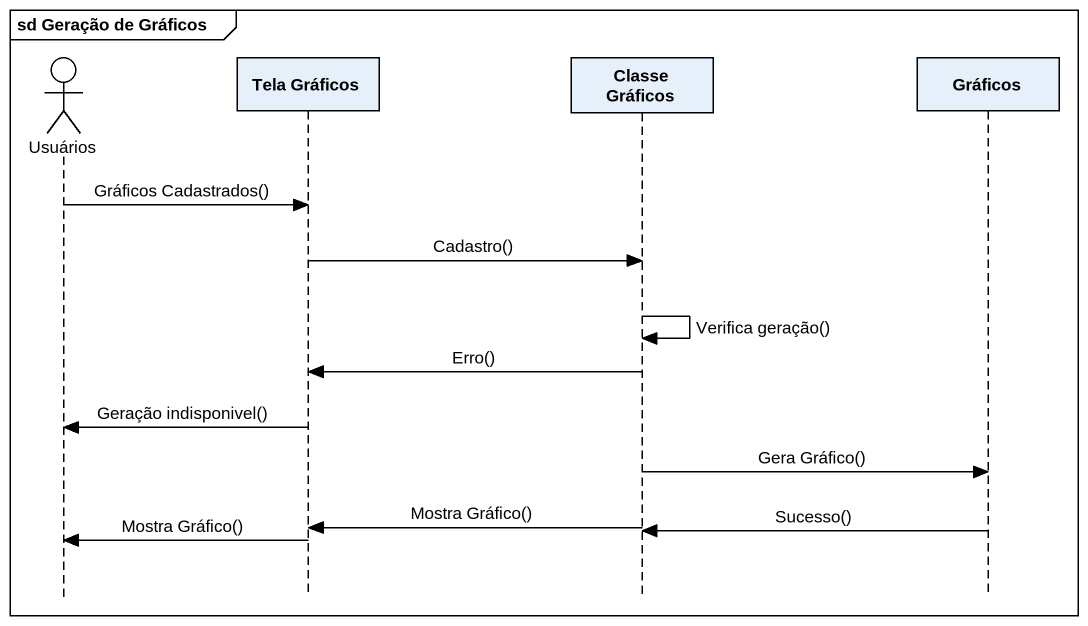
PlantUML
@startuml
mainframe sd Geração de Gráficos
hide footbox
actor Usuários
participant "Tela Gráficos" as Tela_Gráficos
participant "Classe Gráficos" as Classe_Gráficos
participant Gráficos

Usuários -> Tela_Gráficos : Gráficos Cadastrados()
Tela_Gráficos -> Classe_Gráficos : Cadastro()
Classe_Gráficos -> Classe_Gráficos : Verifica geração()
Classe_Gráficos -> Tela_Gráficos : Erro()
Tela_Gráficos -> Usuários : Geração indisponivel()
Classe_Gráficos -> Gráficos : Gera Gráfico()
Classe_Gráficos -> Tela_Gráficos : Mostra Gráfico()
Gráficos -> Classe_Gráficos : Sucesso()
Tela_Gráficos -> Usuários : Mostra Gráfico()
@enduml
